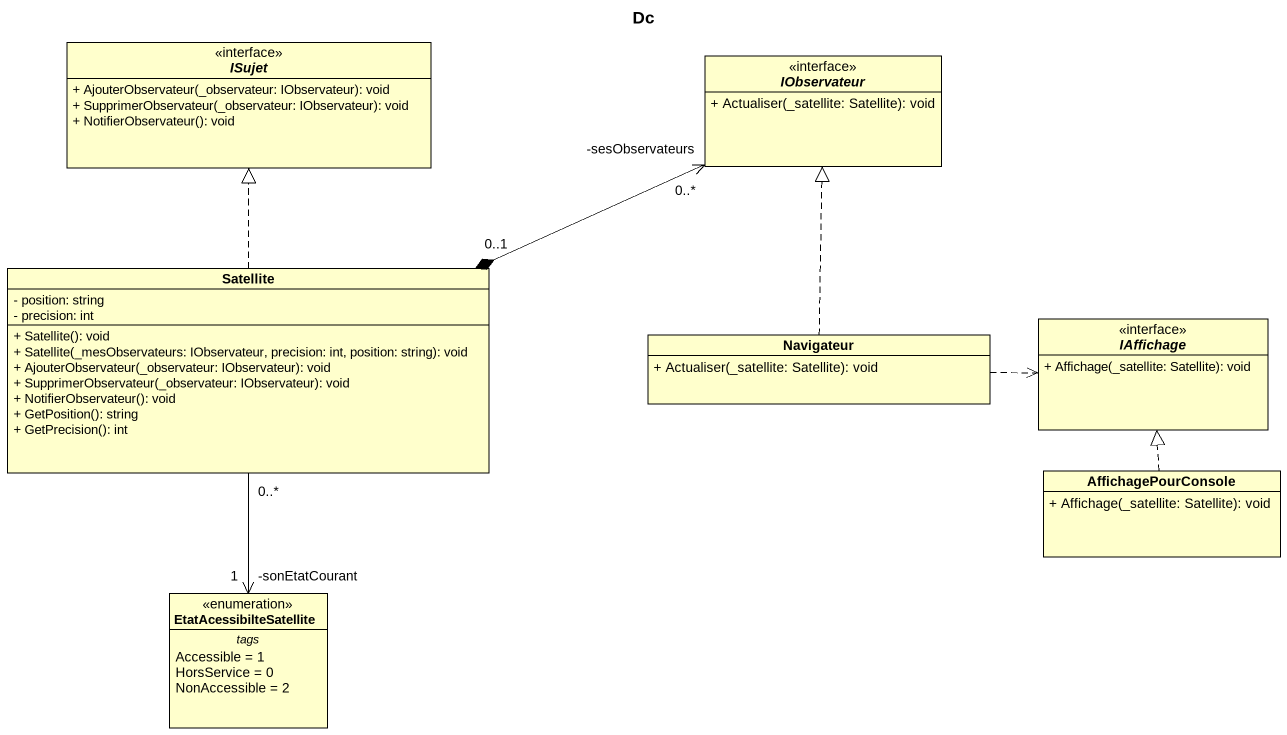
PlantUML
@startuml
title Dc
hide circle
hide empty members
skinparam classAttributeIconSize 0
interface ISujet <<interface>> {
  + AjouterObservateur(_observateur: IObservateur): void
  + SupprimerObservateur(_observateur: IObservateur): void
  + NotifierObservateur(): void
}
interface IObservateur <<interface>> {
  + Actualiser(_satellite: Satellite): void
}
class Satellite {
  - position: string
  - precision: int
  + Satellite(): void
  + Satellite(_mesObservateurs: IObservateur, precision: int, position: string): void
  + AjouterObservateur(_observateur: IObservateur): void
  + SupprimerObservateur(_observateur: IObservateur): void
  + NotifierObservateur(): void
  + GetPosition(): string
  + GetPrecision(): int
}
class Navigateur {
  + Actualiser(_satellite: Satellite): void
}
interface IAffichage <<interface>> {
  + Affichage(_satellite: Satellite): void
}
class AffichagePourConsole {
  + Affichage(_satellite: Satellite): void
}
enum EtatAcessibilteSatellite {
  -- tags --
  Accessible = 1
  HorsService = 0
  NonAccessible = 2
}
IObservateur "-sesObservateurs\n0..*" <-left-* "0..1" Satellite
Satellite .up.|> ISujet
Satellite "0..*" --> "-sonEtatCourant\n1" EtatAcessibilteSatellite
Navigateur .up.|> IObservateur
Navigateur .right.> IAffichage
AffichagePourConsole .up.|> IAffichage
@enduml
